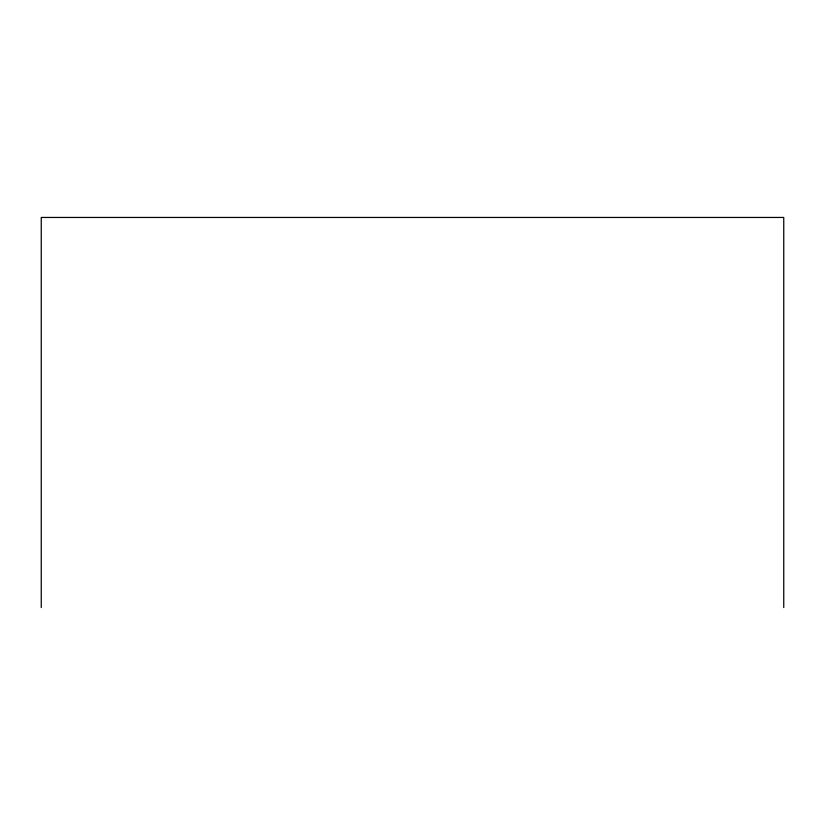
<?xml version="1.0" encoding="UTF-8"?>
<svg xmlns="http://www.w3.org/2000/svg" width="825" height="825" viewBox="0 0 825 825"><rect width="100%" height="100%" fill="white"/><g stroke="black" fill="none" stroke-linecap="round" stroke-linejoin="round"><path stroke-width="1.24" d="M783.75 607.551L783.75 217.449L41.25 217.449L41.25 607.551"/></g></svg>
